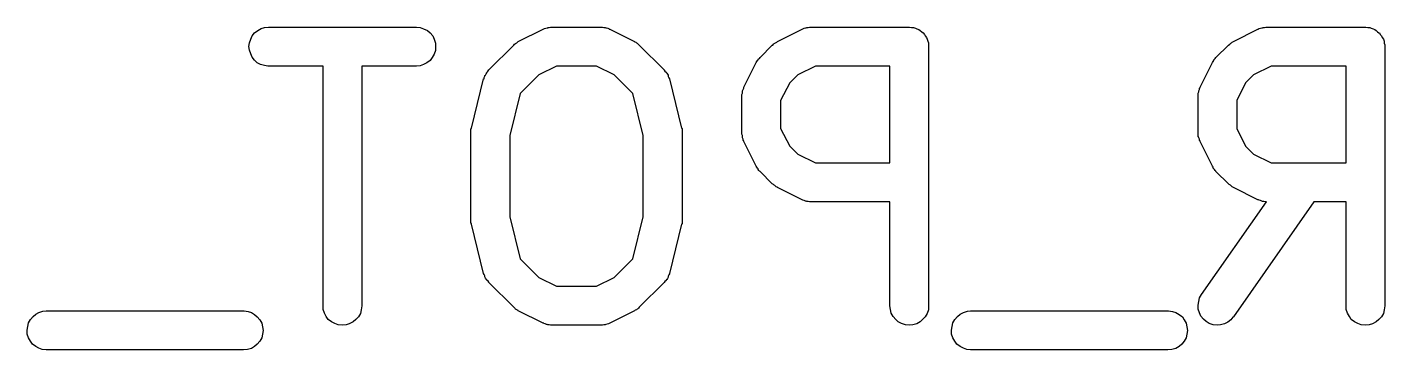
# Model space of a CAD drawing. Extents: x -14.42 to -9.41, y 0.06 to 0.58.
# Drawn here: x -13.7431 to -13.5366, y 0.5267 to 0.5757 of the extents above; entities that cross this region are included whole.
import ezdxf

# ---------------------------------------------------------------- set-up
doc = ezdxf.new("R2010")
doc.units = 0
doc.header["$MEASUREMENT"] = 0
doc.layers.add('BLACK', color=7, linetype='CONTINUOUS')

msp = doc.modelspace()

# ---------------------------------------------------------------- linework, layer by layer
at = {"layer": 'BLACK', "linetype": 'CONTINUOUS'}
for p, q in [((-13.7091, 0.57388), (-13.7089, 0.57439)), ((-13.7089, 0.57439), (-13.7085, 0.57484)), ((-13.7085, 0.57484), (-13.708, 0.5752)), ((-13.708, 0.5752), (-13.7075, 0.57547)), ((-13.7075, 0.57547), (-13.707, 0.57564)), ((-13.707, 0.57564), (-13.7064, 0.57569)), ((-13.7064, 0.57569), (-13.6839, 0.57569)), ((-13.6839, 0.57569), (-13.6833, 0.57563)), ((-13.6839, 0.57569), (-13.6839, 0.57569)), ((-13.6833, 0.57563), (-13.6828, 0.57546)), ((-13.6828, 0.57546), (-13.6822, 0.57518)), ((-13.6822, 0.57518), (-13.6818, 0.57481)), ((-13.6818, 0.57481), (-13.6814, 0.57436)), ((-13.6814, 0.57436), (-13.6812, 0.57385)), ((-13.6684, 0.57351), (-13.6646, 0.57538)), ((-13.6646, 0.5754), (-13.6645, 0.57543)), ((-13.6646, 0.57538), (-13.6646, 0.5754)), ((-13.6645, 0.57543), (-13.6644, 0.57547)), ((-13.6644, 0.57547), (-13.6642, 0.57553)), ((-13.6642, 0.57553), (-13.664, 0.5756)), ((-13.664, 0.5756), (-13.6639, 0.57561)), ((-13.6639, 0.57564), (-13.6637, 0.57566)), ((-13.6639, 0.57561), (-13.6639, 0.57564)), ((-13.6637, 0.57566), (-13.6635, 0.57569)), ((-13.6635, 0.57569), (-13.6634, 0.57569)), ((-13.6634, 0.57569), (-13.6633, 0.57569)), ((-13.6633, 0.57569), (-13.6558, 0.57569)), ((-13.6558, 0.57569), (-13.6557, 0.57568)), ((-13.6558, 0.57569), (-13.6558, 0.57569)), ((-13.6557, 0.57568), (-13.6556, 0.57569)), ((-13.6556, 0.57569), (-13.6554, 0.57565)), ((-13.6554, 0.57565), (-13.6552, 0.57563)), ((-13.6552, 0.57563), (-13.6551, 0.5756)), ((-13.6551, 0.5756), (-13.655, 0.57559)), ((-13.655, 0.57559), (-13.6548, 0.57552)), ((-13.6548, 0.57552), (-13.6546, 0.57546)), ((-13.6546, 0.57546), (-13.6546, 0.57541)), ((-13.6546, 0.57541), (-13.6545, 0.57538)), ((-13.6545, 0.57538), (-13.6507, 0.57351)), ((-13.629, 0.57351), (-13.6252, 0.57538)), ((-13.6252, 0.5754), (-13.6251, 0.57543)), ((-13.6252, 0.57538), (-13.6252, 0.5754)), ((-13.6251, 0.57543), (-13.625, 0.57547)), ((-13.625, 0.57547), (-13.6249, 0.57553)), ((-13.6249, 0.57553), (-13.6247, 0.5756)), ((-13.6247, 0.5756), (-13.6246, 0.57561)), ((-13.6246, 0.57561), (-13.6245, 0.57564)), ((-13.6245, 0.57564), (-13.6243, 0.57566)), ((-13.6243, 0.57566), (-13.6241, 0.57569)), ((-13.6241, 0.57569), (-13.624, 0.57569)), ((-13.624, 0.57569), (-13.6239, 0.57569)), ((-13.6239, 0.57569), (-13.6089, 0.57569)), ((-13.6089, 0.57569), (-13.6089, 0.57569)), ((-13.6089, 0.57569), (-13.6089, 0.57569)), ((-13.6089, 0.57569), (-13.6089, 0.57569)), ((-13.6089, 0.57569), (-13.6086, 0.57566)), ((-13.6089, 0.57569), (-13.6089, 0.57569)), ((-13.6086, 0.57566), (-13.6083, 0.57563)), ((-13.6083, 0.57563), (-13.6083, 0.57563)), ((-13.6083, 0.57563), (-13.6083, 0.57563)), ((-13.6083, 0.57563), (-13.608, 0.57555)), ((-13.608, 0.57555), (-13.6078, 0.57546)), ((-13.6078, 0.57546), (-13.6078, 0.57546)), ((-13.6078, 0.57546), (-13.6078, 0.57546)), ((-13.6078, 0.57546), (-13.6075, 0.57532)), ((-13.6075, 0.57532), (-13.6073, 0.57519)), ((-13.6073, 0.57519), (-13.6073, 0.57518)), ((-13.6073, 0.57518), (-13.6073, 0.57518)), ((-13.6073, 0.57518), (-13.607, 0.575)), ((-13.607, 0.575), (-13.6068, 0.57482)), ((-13.6068, 0.57482), (-13.6068, 0.57481)), ((-13.6068, 0.57481), (-13.6068, 0.57481)), ((-13.6068, 0.57481), (-13.6066, 0.57459)), ((-13.6066, 0.57459), (-13.6065, 0.57437)), ((-13.6065, 0.57437), (-13.6065, 0.57437)), ((-13.6065, 0.57437), (-13.6065, 0.57436)), ((-13.6065, 0.57436), (-13.6063, 0.57411)), ((-13.6063, 0.57411), (-13.6062, 0.57387)), ((-13.5596, 0.57351), (-13.5559, 0.57538)), ((-13.5559, 0.57538), (-13.5558, 0.5754)), ((-13.5558, 0.57543), (-13.5557, 0.57547)), ((-13.5558, 0.5754), (-13.5558, 0.57543)), ((-13.5557, 0.57547), (-13.5555, 0.57553)), ((-13.5555, 0.57553), (-13.5553, 0.5756)), ((-13.5553, 0.5756), (-13.5552, 0.57561)), ((-13.5552, 0.57561), (-13.5551, 0.57564)), ((-13.5551, 0.57564), (-13.5549, 0.57566)), ((-13.5549, 0.57566), (-13.5547, 0.57569)), ((-13.5547, 0.57569), (-13.5546, 0.57569)), ((-13.5546, 0.57569), (-13.5546, 0.57569)), ((-13.5546, 0.57569), (-13.5396, 0.57569)), ((-13.5396, 0.57569), (-13.5395, 0.57569)), ((-13.5395, 0.57569), (-13.5395, 0.57569)), ((-13.5395, 0.57569), (-13.5395, 0.57569)), ((-13.5395, 0.57569), (-13.5395, 0.57569)), ((-13.5395, 0.57569), (-13.5392, 0.57566)), ((-13.5392, 0.57566), (-13.539, 0.57563)), ((-13.539, 0.57563), (-13.539, 0.57563)), ((-13.539, 0.57563), (-13.5389, 0.57563)), ((-13.5389, 0.57563), (-13.5387, 0.57555)), ((-13.5387, 0.57555), (-13.5384, 0.57546)), ((-13.5384, 0.57546), (-13.5384, 0.57546)), ((-13.5384, 0.57546), (-13.5384, 0.57546)), ((-13.5384, 0.57546), (-13.5381, 0.57532)), ((-13.5381, 0.57532), (-13.5379, 0.57519)), ((-13.5379, 0.57519), (-13.5379, 0.57518)), ((-13.5379, 0.57518), (-13.5379, 0.57518)), ((-13.5379, 0.57518), (-13.5377, 0.575)), ((-13.5377, 0.575), (-13.5375, 0.57482)), ((-13.5375, 0.57482), (-13.5375, 0.57481)), ((-13.5375, 0.57481), (-13.5374, 0.57481)), ((-13.5374, 0.57481), (-13.5373, 0.57459)), ((-13.5373, 0.57459), (-13.5371, 0.57437)), ((-13.5371, 0.57437), (-13.5371, 0.57437)), ((-13.5371, 0.57437), (-13.5371, 0.57436)), ((-13.5371, 0.57436), (-13.537, 0.57411)), ((-13.537, 0.57411), (-13.5368, 0.57387)), ((-13.7094, 0.57276), (-13.7093, 0.57334)), ((-13.7093, 0.57219), (-13.7094, 0.57276)), ((-13.7093, 0.57334), (-13.7091, 0.57388)), ((-13.7091, 0.57164), (-13.7093, 0.57219)), ((-13.6812, 0.57385), (-13.681, 0.57329)), ((-13.681, 0.57215), (-13.6812, 0.5716)), ((-13.681, 0.57329), (-13.681, 0.57272)), ((-13.681, 0.57272), (-13.681, 0.57215)), ((-13.6729, 0.5692), (-13.6691, 0.57295)), ((-13.6691, 0.57298), (-13.669, 0.57309)), ((-13.6691, 0.57295), (-13.6691, 0.57298)), ((-13.669, 0.57309), (-13.6688, 0.5732)), ((-13.6688, 0.5732), (-13.6687, 0.57327)), ((-13.6687, 0.57327), (-13.6686, 0.57334)), ((-13.6686, 0.57334), (-13.6685, 0.57342)), ((-13.6685, 0.57342), (-13.6684, 0.57351)), ((-13.6507, 0.57351), (-13.6507, 0.57349)), ((-13.6507, 0.57349), (-13.6505, 0.5734)), ((-13.6505, 0.5734), (-13.6504, 0.57332)), ((-13.6504, 0.57332), (-13.6503, 0.57324)), ((-13.6503, 0.57324), (-13.6502, 0.57317)), ((-13.6502, 0.57317), (-13.6501, 0.57306)), ((-13.6501, 0.57306), (-13.65, 0.57295)), ((-13.65, 0.57295), (-13.6462, 0.5692)), ((-13.6316, 0.57108), (-13.6298, 0.57295)), ((-13.6298, 0.57295), (-13.6297, 0.57298)), ((-13.6297, 0.57298), (-13.6296, 0.57309)), ((-13.6296, 0.57309), (-13.6295, 0.5732)), ((-13.6295, 0.5732), (-13.6294, 0.57327)), ((-13.6294, 0.57327), (-13.6293, 0.57334)), ((-13.6293, 0.57334), (-13.6291, 0.57342)), ((-13.6291, 0.57342), (-13.629, 0.57351)), ((-13.6062, 0.57387), (-13.6062, 0.57386)), ((-13.6062, 0.57386), (-13.6062, 0.57385)), ((-13.6062, 0.57385), (-13.6061, 0.57358)), ((-13.6061, 0.57358), (-13.606, 0.57331)), ((-13.606, 0.57331), (-13.606, 0.5733)), ((-13.606, 0.5733), (-13.606, 0.57329)), ((-13.606, 0.57329), (-13.606, 0.57302)), ((-13.606, 0.57302), (-13.606, 0.57274)), ((-13.606, 0.57274), (-13.606, 0.53337)), ((-13.5623, 0.57108), (-13.5604, 0.57295)), ((-13.5604, 0.57298), (-13.5602, 0.57309)), ((-13.5604, 0.57295), (-13.5604, 0.57298)), ((-13.5602, 0.57309), (-13.5601, 0.5732)), ((-13.5601, 0.5732), (-13.56, 0.57327)), ((-13.56, 0.57327), (-13.5599, 0.57334)), ((-13.5599, 0.57334), (-13.5598, 0.57342)), ((-13.5598, 0.57342), (-13.5596, 0.57351)), ((-13.5368, 0.57387), (-13.5368, 0.57386)), ((-13.5368, 0.57386), (-13.5368, 0.57385)), ((-13.5368, 0.57385), (-13.5367, 0.57358)), ((-13.5367, 0.57358), (-13.5367, 0.57331)), ((-13.5367, 0.57331), (-13.5367, 0.5733)), ((-13.5367, 0.5733), (-13.5367, 0.57329)), ((-13.5367, 0.57329), (-13.5366, 0.57302)), ((-13.5366, 0.57302), (-13.5366, 0.57274)), ((-13.5366, 0.57274), (-13.5366, 0.53337)), ((-13.7089, 0.57112), (-13.7091, 0.57164)), ((-13.7085, 0.57068), (-13.7089, 0.57112)), ((-13.7081, 0.5703), (-13.7085, 0.57068)), ((-13.7076, 0.57003), (-13.7081, 0.5703)), ((-13.707, 0.56985), (-13.7076, 0.57003)), ((-13.6828, 0.57001), (-13.6833, 0.56984)), ((-13.6823, 0.57028), (-13.6828, 0.57001)), ((-13.6818, 0.57065), (-13.6823, 0.57028)), ((-13.6815, 0.57109), (-13.6818, 0.57065)), ((-13.6812, 0.5716), (-13.6815, 0.57109)), ((-13.6341, 0.56656), (-13.6322, 0.57031)), ((-13.6322, 0.57035), (-13.6321, 0.57049)), ((-13.6322, 0.57031), (-13.6322, 0.57035)), ((-13.6321, 0.57049), (-13.632, 0.57063)), ((-13.632, 0.57063), (-13.6319, 0.57073)), ((-13.6319, 0.57083), (-13.6317, 0.57095)), ((-13.6319, 0.57073), (-13.6319, 0.57083)), ((-13.6317, 0.57095), (-13.6316, 0.57108)), ((-13.5647, 0.56656), (-13.5628, 0.57031)), ((-13.5628, 0.57035), (-13.5627, 0.57049)), ((-13.5628, 0.57031), (-13.5628, 0.57035)), ((-13.5627, 0.57049), (-13.5626, 0.57063)), ((-13.5626, 0.57073), (-13.5625, 0.57083)), ((-13.5626, 0.57063), (-13.5626, 0.57073)), ((-13.5625, 0.57083), (-13.5624, 0.57095)), ((-13.5624, 0.57095), (-13.5623, 0.57108)), ((-13.7065, 0.56979), (-13.707, 0.56985)), ((-13.7064, 0.56979), (-13.7065, 0.56979)), ((-13.6981, 0.56979), (-13.7064, 0.56979)), ((-13.6981, 0.53337), (-13.6981, 0.56979)), ((-13.6839, 0.56979), (-13.6922, 0.56979)), ((-13.6922, 0.56979), (-13.6922, 0.53337)), ((-13.6833, 0.56984), (-13.6839, 0.56979)), ((-13.6736, 0.56806), (-13.6735, 0.56825)), ((-13.6736, 0.56787), (-13.6736, 0.56806)), ((-13.6735, 0.56833), (-13.6734, 0.56841)), ((-13.6735, 0.56825), (-13.6735, 0.56833)), ((-13.6734, 0.56841), (-13.6733, 0.56858)), ((-13.6733, 0.56858), (-13.6732, 0.56876)), ((-13.6732, 0.56883), (-13.6731, 0.5689)), ((-13.6732, 0.56876), (-13.6732, 0.56883)), ((-13.6731, 0.5689), (-13.673, 0.56905)), ((-13.673, 0.56905), (-13.6729, 0.5692)), ((-13.6653, 0.56844), (-13.6681, 0.56561)), ((-13.6626, 0.56979), (-13.6653, 0.56844)), ((-13.6565, 0.56979), (-13.6626, 0.56979)), ((-13.6538, 0.56844), (-13.6565, 0.56979)), ((-13.651, 0.56561), (-13.6538, 0.56844)), ((-13.6462, 0.5692), (-13.6462, 0.56917)), ((-13.6462, 0.56917), (-13.6461, 0.56902)), ((-13.6461, 0.56902), (-13.6459, 0.56887)), ((-13.6459, 0.56887), (-13.6459, 0.56879)), ((-13.6459, 0.56879), (-13.6458, 0.56873)), ((-13.6458, 0.56873), (-13.6457, 0.56855)), ((-13.6457, 0.56855), (-13.6456, 0.56838)), ((-13.6456, 0.56838), (-13.6456, 0.56829)), ((-13.6456, 0.56829), (-13.6456, 0.56821)), ((-13.6456, 0.56821), (-13.6455, 0.56802)), ((-13.6455, 0.56802), (-13.6454, 0.56783)), ((-13.6259, 0.56844), (-13.6271, 0.56724)), ((-13.6232, 0.56979), (-13.6259, 0.56844)), ((-13.6119, 0.56979), (-13.6232, 0.56979)), ((-13.6119, 0.55507), (-13.6119, 0.56979)), ((-13.5566, 0.56844), (-13.5578, 0.56724)), ((-13.5539, 0.56979), (-13.5566, 0.56844)), ((-13.5425, 0.56979), (-13.5539, 0.56979)), ((-13.5425, 0.55507), (-13.5425, 0.56979)), ((-13.6755, 0.56033), (-13.6737, 0.56783)), ((-13.6737, 0.56783), (-13.6736, 0.56787)), ((-13.6454, 0.56783), (-13.6436, 0.56033)), ((-13.6343, 0.56602), (-13.6342, 0.56621)), ((-13.6343, 0.56594), (-13.6343, 0.56602)), ((-13.6343, 0.56586), (-13.6343, 0.56594)), ((-13.6343, 0.56566), (-13.6343, 0.56586)), ((-13.6342, 0.56621), (-13.6341, 0.56641)), ((-13.6341, 0.56648), (-13.6341, 0.56656)), ((-13.6341, 0.56641), (-13.6341, 0.56648)), ((-13.6271, 0.56724), (-13.6285, 0.56454)), ((-13.565, 0.56566), (-13.5649, 0.56586)), ((-13.5649, 0.56602), (-13.5648, 0.56621)), ((-13.5649, 0.56594), (-13.5649, 0.56602)), ((-13.5649, 0.56586), (-13.5649, 0.56594)), ((-13.5648, 0.56641), (-13.5647, 0.56648)), ((-13.5648, 0.56621), (-13.5648, 0.56641)), ((-13.5647, 0.56648), (-13.5647, 0.56656)), ((-13.5578, 0.56724), (-13.5591, 0.56454)), ((-13.6681, 0.56561), (-13.6697, 0.55925)), ((-13.6494, 0.55925), (-13.651, 0.56561)), ((-13.6344, 0.56546), (-13.6343, 0.56566)), ((-13.6344, 0.56537), (-13.6344, 0.56546)), ((-13.6344, 0.56528), (-13.6344, 0.56537)), ((-13.6344, 0.56524), (-13.6344, 0.56528)), ((-13.6344, 0.55962), (-13.6344, 0.56524)), ((-13.6285, 0.56454), (-13.6285, 0.56032)), ((-13.565, 0.56546), (-13.565, 0.56566)), ((-13.565, 0.56537), (-13.565, 0.56546)), ((-13.565, 0.56528), (-13.565, 0.56537)), ((-13.565, 0.56524), (-13.565, 0.56528)), ((-13.565, 0.55962), (-13.565, 0.56524)), ((-13.5591, 0.56454), (-13.5591, 0.56032)), ((-13.6756, 0.56023), (-13.6755, 0.56028)), ((-13.6756, 0.56), (-13.6756, 0.56023)), ((-13.6756, 0.55976), (-13.6756, 0.56)), ((-13.6756, 0.55971), (-13.6756, 0.55976)), ((-13.6756, 0.55966), (-13.6756, 0.55971)), ((-13.6756, 0.55962), (-13.6756, 0.55966)), ((-13.6756, 0.54649), (-13.6756, 0.55962)), ((-13.6755, 0.56028), (-13.6755, 0.56033)), ((-13.6436, 0.56033), (-13.6435, 0.56029)), ((-13.6435, 0.56029), (-13.6435, 0.56024)), ((-13.6435, 0.56024), (-13.6435, 0.56019)), ((-13.6435, 0.56019), (-13.6435, 0.55996)), ((-13.6435, 0.55996), (-13.6435, 0.55972)), ((-13.6435, 0.55972), (-13.6435, 0.55967)), ((-13.6435, 0.55967), (-13.6435, 0.55962)), ((-13.6435, 0.55962), (-13.6435, 0.54649)), ((-13.6344, 0.55953), (-13.6344, 0.55962)), ((-13.6285, 0.56032), (-13.6271, 0.55762)), ((-13.565, 0.55953), (-13.565, 0.55962)), ((-13.5591, 0.56032), (-13.5578, 0.55762)), ((-13.6697, 0.55925), (-13.6697, 0.54686)), ((-13.6494, 0.54686), (-13.6494, 0.55925)), ((-13.6344, 0.55944), (-13.6344, 0.55953)), ((-13.6343, 0.55924), (-13.6344, 0.55944)), ((-13.6343, 0.55904), (-13.6343, 0.55924)), ((-13.6343, 0.55896), (-13.6343, 0.55904)), ((-13.6343, 0.55888), (-13.6343, 0.55896)), ((-13.6342, 0.55869), (-13.6343, 0.55888)), ((-13.6342, 0.55849), (-13.6342, 0.55869)), ((-13.6341, 0.55842), (-13.6342, 0.55849)), ((-13.6341, 0.55833), (-13.6341, 0.55842)), ((-13.6341, 0.5583), (-13.6341, 0.55833)), ((-13.6322, 0.55455), (-13.6341, 0.5583)), ((-13.6271, 0.55762), (-13.6259, 0.55642)), ((-13.565, 0.55944), (-13.565, 0.55953)), ((-13.565, 0.55924), (-13.565, 0.55944)), ((-13.565, 0.55904), (-13.565, 0.55924)), ((-13.5649, 0.55896), (-13.565, 0.55904)), ((-13.5649, 0.55888), (-13.5649, 0.55896)), ((-13.5648, 0.55869), (-13.5649, 0.55888)), ((-13.5648, 0.55849), (-13.5648, 0.55869)), ((-13.5647, 0.55842), (-13.5648, 0.55849)), ((-13.5647, 0.55833), (-13.5647, 0.55842)), ((-13.5647, 0.5583), (-13.5647, 0.55833)), ((-13.5628, 0.55455), (-13.5647, 0.5583)), ((-13.5578, 0.55762), (-13.5566, 0.55642)), ((-13.6259, 0.55642), (-13.6232, 0.55507)), ((-13.5566, 0.55642), (-13.5539, 0.55507)), ((-13.6321, 0.55441), (-13.6322, 0.55455)), ((-13.632, 0.55426), (-13.6321, 0.55441)), ((-13.6319, 0.55416), (-13.632, 0.55426)), ((-13.6319, 0.55406), (-13.6319, 0.55416)), ((-13.6318, 0.55394), (-13.6319, 0.55406)), ((-13.6317, 0.55381), (-13.6318, 0.55394)), ((-13.6316, 0.55378), (-13.6317, 0.55381)), ((-13.6298, 0.5519), (-13.6316, 0.55378)), ((-13.6232, 0.55507), (-13.6119, 0.55507)), ((-13.5627, 0.55441), (-13.5628, 0.55455)), ((-13.5627, 0.55426), (-13.5627, 0.55441)), ((-13.5626, 0.55416), (-13.5627, 0.55426)), ((-13.5625, 0.55406), (-13.5626, 0.55416)), ((-13.5624, 0.55394), (-13.5625, 0.55406)), ((-13.5623, 0.55381), (-13.5624, 0.55394)), ((-13.5623, 0.55378), (-13.5623, 0.55381)), ((-13.5604, 0.5519), (-13.5623, 0.55378)), ((-13.5539, 0.55507), (-13.5425, 0.55507)), ((-13.6296, 0.5518), (-13.6298, 0.5519)), ((-13.6295, 0.55168), (-13.6296, 0.5518)), ((-13.6294, 0.55162), (-13.6295, 0.55168)), ((-13.6293, 0.55154), (-13.6294, 0.55162)), ((-13.6292, 0.55146), (-13.6293, 0.55154)), ((-13.629, 0.55137), (-13.6292, 0.55146)), ((-13.629, 0.55135), (-13.629, 0.55137)), ((-13.5603, 0.5518), (-13.5604, 0.5519)), ((-13.5601, 0.55168), (-13.5603, 0.5518)), ((-13.56, 0.55162), (-13.5601, 0.55168)), ((-13.5599, 0.55154), (-13.56, 0.55162)), ((-13.5598, 0.55146), (-13.5599, 0.55154)), ((-13.5597, 0.55137), (-13.5598, 0.55146)), ((-13.5596, 0.55135), (-13.5597, 0.55137)), ((-13.6252, 0.54948), (-13.629, 0.55135)), ((-13.6252, 0.54945), (-13.6252, 0.54948)), ((-13.6251, 0.5494), (-13.6252, 0.54945)), ((-13.6249, 0.54934), (-13.6251, 0.5494)), ((-13.6247, 0.54927), (-13.6249, 0.54934)), ((-13.5559, 0.54948), (-13.5596, 0.55135)), ((-13.5558, 0.54945), (-13.5559, 0.54948)), ((-13.5557, 0.5494), (-13.5558, 0.54945)), ((-13.5555, 0.54934), (-13.5557, 0.5494)), ((-13.5553, 0.54927), (-13.5555, 0.54934)), ((-13.6246, 0.54926), (-13.6247, 0.54927)), ((-13.6245, 0.54923), (-13.6246, 0.54926)), ((-13.6243, 0.54921), (-13.6245, 0.54923)), ((-13.6241, 0.54917), (-13.6243, 0.54921)), ((-13.624, 0.54918), (-13.6241, 0.54917)), ((-13.624, 0.54917), (-13.624, 0.54918)), ((-13.6239, 0.54917), (-13.624, 0.54917)), ((-13.6119, 0.54917), (-13.6239, 0.54917)), ((-13.6119, 0.53337), (-13.6119, 0.54917)), ((-13.5645, 0.53506), (-13.5546, 0.54917)), ((-13.5474, 0.54917), (-13.5596, 0.53168)), ((-13.5553, 0.54926), (-13.5553, 0.54927)), ((-13.5552, 0.54923), (-13.5553, 0.54926)), ((-13.555, 0.54921), (-13.5552, 0.54923)), ((-13.5548, 0.54917), (-13.555, 0.54921)), ((-13.5547, 0.54918), (-13.5548, 0.54917)), ((-13.5546, 0.54917), (-13.5547, 0.54918)), ((-13.5425, 0.54917), (-13.5474, 0.54917)), ((-13.5425, 0.53337), (-13.5425, 0.54917)), ((-13.6756, 0.54644), (-13.6756, 0.54649)), ((-13.6756, 0.54639), (-13.6756, 0.54644)), ((-13.6756, 0.54616), (-13.6756, 0.54639)), ((-13.6756, 0.54592), (-13.6756, 0.54616)), ((-13.6755, 0.54587), (-13.6756, 0.54592)), ((-13.6755, 0.54582), (-13.6755, 0.54587)), ((-13.6755, 0.54578), (-13.6755, 0.54582)), ((-13.6737, 0.53828), (-13.6755, 0.54578)), ((-13.6697, 0.54686), (-13.6681, 0.54051)), ((-13.651, 0.54051), (-13.6494, 0.54686)), ((-13.6436, 0.54578), (-13.6454, 0.53828)), ((-13.6435, 0.54583), (-13.6436, 0.54578)), ((-13.6435, 0.54649), (-13.6435, 0.54645)), ((-13.6435, 0.54645), (-13.6435, 0.5464)), ((-13.6435, 0.5464), (-13.6435, 0.54635)), ((-13.6435, 0.54635), (-13.6435, 0.54611)), ((-13.6435, 0.54611), (-13.6435, 0.54588)), ((-13.6435, 0.54588), (-13.6435, 0.54583)), ((-13.6681, 0.54051), (-13.6653, 0.53767)), ((-13.6538, 0.53767), (-13.651, 0.54051)), ((-13.6736, 0.53809), (-13.6737, 0.53828)), ((-13.6735, 0.5379), (-13.6736, 0.53809)), ((-13.6735, 0.53782), (-13.6735, 0.5379)), ((-13.6735, 0.53774), (-13.6735, 0.53782)), ((-13.6734, 0.53756), (-13.6735, 0.53774)), ((-13.6733, 0.53739), (-13.6734, 0.53756)), ((-13.6732, 0.53732), (-13.6733, 0.53739)), ((-13.6732, 0.53724), (-13.6732, 0.53732)), ((-13.673, 0.53709), (-13.6732, 0.53724)), ((-13.6729, 0.53694), (-13.673, 0.53709)), ((-13.6729, 0.53691), (-13.6729, 0.53694)), ((-13.6691, 0.53316), (-13.6729, 0.53691)), ((-13.6653, 0.53767), (-13.6626, 0.53632)), ((-13.6565, 0.53632), (-13.6538, 0.53767)), ((-13.6462, 0.53691), (-13.65, 0.53316)), ((-13.6461, 0.53706), (-13.6462, 0.53691)), ((-13.6459, 0.53721), (-13.6461, 0.53706)), ((-13.6458, 0.53735), (-13.6459, 0.53728)), ((-13.6459, 0.53728), (-13.6459, 0.53721)), ((-13.6457, 0.53753), (-13.6458, 0.53735)), ((-13.6456, 0.5377), (-13.6457, 0.53753)), ((-13.6455, 0.53805), (-13.6456, 0.53786)), ((-13.6456, 0.53786), (-13.6456, 0.53778)), ((-13.6456, 0.53778), (-13.6456, 0.5377)), ((-13.6454, 0.53824), (-13.6455, 0.53805)), ((-13.6454, 0.53828), (-13.6454, 0.53824)), ((-13.6626, 0.53632), (-13.6565, 0.53632)), ((-13.5648, 0.53456), (-13.5645, 0.53506)), ((-13.6981, 0.5328), (-13.6981, 0.53337)), ((-13.6979, 0.53225), (-13.6981, 0.5328)), ((-13.6922, 0.53333), (-13.6923, 0.53276)), ((-13.6922, 0.53337), (-13.6922, 0.53333)), ((-13.669, 0.53305), (-13.6691, 0.53316)), ((-13.6689, 0.53294), (-13.669, 0.53305)), ((-13.6688, 0.53287), (-13.6689, 0.53294)), ((-13.6687, 0.53279), (-13.6688, 0.53287)), ((-13.6685, 0.53271), (-13.6687, 0.53279)), ((-13.6503, 0.53285), (-13.6504, 0.53277)), ((-13.6502, 0.53291), (-13.6503, 0.53285)), ((-13.6501, 0.53302), (-13.6502, 0.53291)), ((-13.65, 0.53313), (-13.6501, 0.53302)), ((-13.65, 0.53316), (-13.65, 0.53313)), ((-13.6118, 0.5328), (-13.6119, 0.53337)), ((-13.6117, 0.53225), (-13.6118, 0.5328)), ((-13.606, 0.53337), (-13.606, 0.53333)), ((-13.606, 0.53333), (-13.606, 0.53276)), ((-13.565, 0.53344), (-13.5649, 0.53402)), ((-13.565, 0.53287), (-13.565, 0.53344)), ((-13.5648, 0.53231), (-13.565, 0.53287)), ((-13.5649, 0.53402), (-13.5648, 0.53456)), ((-13.5425, 0.5328), (-13.5425, 0.53337)), ((-13.5423, 0.53225), (-13.5425, 0.5328)), ((-13.5366, 0.53333), (-13.5367, 0.53276)), ((-13.5366, 0.53337), (-13.5366, 0.53333)), ((-13.743, 0.53021), (-13.7429, 0.53077)), ((-13.7429, 0.53077), (-13.7426, 0.53127)), ((-13.7426, 0.53127), (-13.7422, 0.53172)), ((-13.7422, 0.53172), (-13.7418, 0.53208)), ((-13.7418, 0.53208), (-13.7413, 0.53235)), ((-13.7413, 0.53235), (-13.7407, 0.53252)), ((-13.7407, 0.53252), (-13.7402, 0.53257)), ((-13.7402, 0.53257), (-13.7102, 0.53257)), ((-13.7102, 0.53257), (-13.7101, 0.53257)), ((-13.7101, 0.53257), (-13.7095, 0.53251)), ((-13.7095, 0.53251), (-13.709, 0.53234)), ((-13.709, 0.53234), (-13.7085, 0.53206)), ((-13.7085, 0.53206), (-13.7081, 0.53169)), ((-13.7081, 0.53169), (-13.7077, 0.53124)), ((-13.7077, 0.53124), (-13.7074, 0.53073)), ((-13.7074, 0.53073), (-13.7073, 0.53017)), ((-13.6976, 0.53174), (-13.6979, 0.53225)), ((-13.6973, 0.53129), (-13.6976, 0.53174)), ((-13.6968, 0.53092), (-13.6973, 0.53129)), ((-13.6963, 0.53065), (-13.6968, 0.53092)), ((-13.6935, 0.5309), (-13.6941, 0.53063)), ((-13.6931, 0.53126), (-13.6935, 0.5309)), ((-13.6927, 0.5317), (-13.6931, 0.53126)), ((-13.6924, 0.53221), (-13.6927, 0.5317)), ((-13.6923, 0.53276), (-13.6924, 0.53221)), ((-13.6684, 0.53262), (-13.6685, 0.53271)), ((-13.6684, 0.5326), (-13.6684, 0.53262)), ((-13.6646, 0.53073), (-13.6684, 0.5326)), ((-13.6645, 0.5307), (-13.6646, 0.53073)), ((-13.6545, 0.53071), (-13.6546, 0.53068)), ((-13.6507, 0.5326), (-13.6545, 0.53073)), ((-13.6545, 0.53073), (-13.6545, 0.53071)), ((-13.6506, 0.53269), (-13.6507, 0.5326)), ((-13.6504, 0.53277), (-13.6506, 0.53269)), ((-13.6114, 0.53174), (-13.6117, 0.53225)), ((-13.611, 0.53129), (-13.6114, 0.53174)), ((-13.6106, 0.53092), (-13.611, 0.53129)), ((-13.6101, 0.53065), (-13.6106, 0.53092)), ((-13.6073, 0.5309), (-13.6078, 0.53063)), ((-13.6069, 0.53126), (-13.6073, 0.5309)), ((-13.6065, 0.5317), (-13.6069, 0.53126)), ((-13.6062, 0.53221), (-13.6065, 0.5317)), ((-13.606, 0.53276), (-13.6062, 0.53221)), ((-13.6024, 0.53021), (-13.6023, 0.53077)), ((-13.6023, 0.53077), (-13.602, 0.53127)), ((-13.602, 0.53127), (-13.6016, 0.53172)), ((-13.6016, 0.53172), (-13.6012, 0.53208)), ((-13.6012, 0.53208), (-13.6007, 0.53235)), ((-13.6007, 0.53235), (-13.6001, 0.53252)), ((-13.6001, 0.53252), (-13.5996, 0.53257)), ((-13.5996, 0.53257), (-13.5696, 0.53257)), ((-13.5696, 0.53257), (-13.5695, 0.53257)), ((-13.5695, 0.53257), (-13.5689, 0.53251)), ((-13.5689, 0.53251), (-13.5684, 0.53234)), ((-13.5684, 0.53234), (-13.5679, 0.53206)), ((-13.5679, 0.53206), (-13.5674, 0.53169)), ((-13.5674, 0.53169), (-13.5671, 0.53124)), ((-13.5671, 0.53124), (-13.5668, 0.53073)), ((-13.5668, 0.53073), (-13.5667, 0.53017)), ((-13.5646, 0.5318), (-13.5648, 0.53231)), ((-13.5642, 0.53134), (-13.5646, 0.5318)), ((-13.5638, 0.53096), (-13.5642, 0.53134)), ((-13.5633, 0.53068), (-13.5638, 0.53096)), ((-13.5605, 0.53086), (-13.561, 0.53061)), ((-13.56, 0.53121), (-13.5605, 0.53086)), ((-13.5597, 0.53164), (-13.56, 0.53121)), ((-13.5596, 0.53168), (-13.5597, 0.53164)), ((-13.542, 0.53174), (-13.5423, 0.53225)), ((-13.5417, 0.53129), (-13.542, 0.53174)), ((-13.5412, 0.53092), (-13.5417, 0.53129)), ((-13.5407, 0.53065), (-13.5412, 0.53092)), ((-13.5379, 0.5309), (-13.5385, 0.53063)), ((-13.5375, 0.53126), (-13.5379, 0.5309)), ((-13.5371, 0.5317), (-13.5375, 0.53126)), ((-13.5368, 0.53221), (-13.5371, 0.5317)), ((-13.5367, 0.53276), (-13.5368, 0.53221)), ((-13.7431, 0.52964), (-13.743, 0.53021)), ((-13.7431, 0.52907), (-13.7431, 0.52964)), ((-13.7429, 0.52851), (-13.7431, 0.52907)), ((-13.7073, 0.52903), (-13.7074, 0.52848)), ((-13.7073, 0.53017), (-13.7072, 0.5296)), ((-13.7072, 0.5296), (-13.7073, 0.52903)), ((-13.6958, 0.53048), (-13.6963, 0.53065)), ((-13.6952, 0.53042), (-13.6958, 0.53048)), ((-13.6946, 0.53047), (-13.6952, 0.53042)), ((-13.6941, 0.53063), (-13.6946, 0.53047)), ((-13.6645, 0.53066), (-13.6645, 0.5307)), ((-13.6643, 0.5306), (-13.6645, 0.53066)), ((-13.6641, 0.53052), (-13.6643, 0.5306)), ((-13.664, 0.53051), (-13.6641, 0.53052)), ((-13.6639, 0.53048), (-13.664, 0.53051)), ((-13.6637, 0.53046), (-13.6639, 0.53048)), ((-13.6635, 0.53043), (-13.6637, 0.53046)), ((-13.6634, 0.53043), (-13.6635, 0.53043)), ((-13.6633, 0.53042), (-13.6634, 0.53043)), ((-13.6558, 0.53042), (-13.6633, 0.53042)), ((-13.6633, 0.53042), (-13.6633, 0.53042)), ((-13.6557, 0.53043), (-13.6558, 0.53042)), ((-13.6556, 0.53042), (-13.6557, 0.53043)), ((-13.6554, 0.53046), (-13.6556, 0.53042)), ((-13.6552, 0.53047), (-13.6554, 0.53046)), ((-13.6551, 0.5305), (-13.6552, 0.53047)), ((-13.6549, 0.53058), (-13.6551, 0.53051)), ((-13.6551, 0.53051), (-13.6551, 0.5305)), ((-13.6547, 0.53064), (-13.6549, 0.53058)), ((-13.6546, 0.53068), (-13.6547, 0.53064)), ((-13.6095, 0.53048), (-13.6101, 0.53065)), ((-13.6089, 0.53042), (-13.6095, 0.53048)), ((-13.6084, 0.53047), (-13.6089, 0.53042)), ((-13.6078, 0.53063), (-13.6084, 0.53047)), ((-13.6025, 0.52964), (-13.6024, 0.53021)), ((-13.6025, 0.52907), (-13.6025, 0.52964)), ((-13.6023, 0.52851), (-13.6025, 0.52907)), ((-13.5667, 0.52903), (-13.5668, 0.52848)), ((-13.5667, 0.53017), (-13.5666, 0.5296)), ((-13.5666, 0.5296), (-13.5667, 0.52903)), ((-13.5627, 0.53049), (-13.5633, 0.53068)), ((-13.5621, 0.53042), (-13.5627, 0.53049)), ((-13.5616, 0.53046), (-13.5621, 0.53042)), ((-13.561, 0.53061), (-13.5616, 0.53046)), ((-13.5402, 0.53048), (-13.5407, 0.53065)), ((-13.5396, 0.53042), (-13.5402, 0.53048)), ((-13.539, 0.53047), (-13.5396, 0.53042)), ((-13.5385, 0.53063), (-13.539, 0.53047)), ((-13.7426, 0.528), (-13.7429, 0.52851)), ((-13.7423, 0.52755), (-13.7426, 0.528)), ((-13.7418, 0.52719), (-13.7423, 0.52755)), ((-13.7413, 0.52691), (-13.7418, 0.52719)), ((-13.7408, 0.52673), (-13.7413, 0.52691)), ((-13.7402, 0.52667), (-13.7408, 0.52673)), ((-13.7102, 0.52667), (-13.7402, 0.52667)), ((-13.7402, 0.52667), (-13.7402, 0.52667)), ((-13.7096, 0.52672), (-13.7102, 0.52667)), ((-13.709, 0.52689), (-13.7096, 0.52672)), ((-13.7085, 0.52716), (-13.709, 0.52689)), ((-13.7081, 0.52753), (-13.7085, 0.52716)), ((-13.7077, 0.52797), (-13.7081, 0.52753)), ((-13.7074, 0.52848), (-13.7077, 0.52797)), ((-13.602, 0.528), (-13.6023, 0.52851)), ((-13.6017, 0.52755), (-13.602, 0.528)), ((-13.6012, 0.52719), (-13.6017, 0.52755)), ((-13.6007, 0.52691), (-13.6012, 0.52719)), ((-13.6002, 0.52673), (-13.6007, 0.52691)), ((-13.5996, 0.52667), (-13.6002, 0.52673)), ((-13.5696, 0.52667), (-13.5996, 0.52667)), ((-13.5996, 0.52667), (-13.5996, 0.52667)), ((-13.569, 0.52672), (-13.5696, 0.52667)), ((-13.5684, 0.52689), (-13.569, 0.52672)), ((-13.5679, 0.52716), (-13.5684, 0.52689)), ((-13.5675, 0.52753), (-13.5679, 0.52716)), ((-13.5671, 0.52797), (-13.5675, 0.52753)), ((-13.5668, 0.52848), (-13.5671, 0.52797))]:
    msp.add_line(p, q, dxfattribs=at)

doc.saveas('drawing.dxf')
